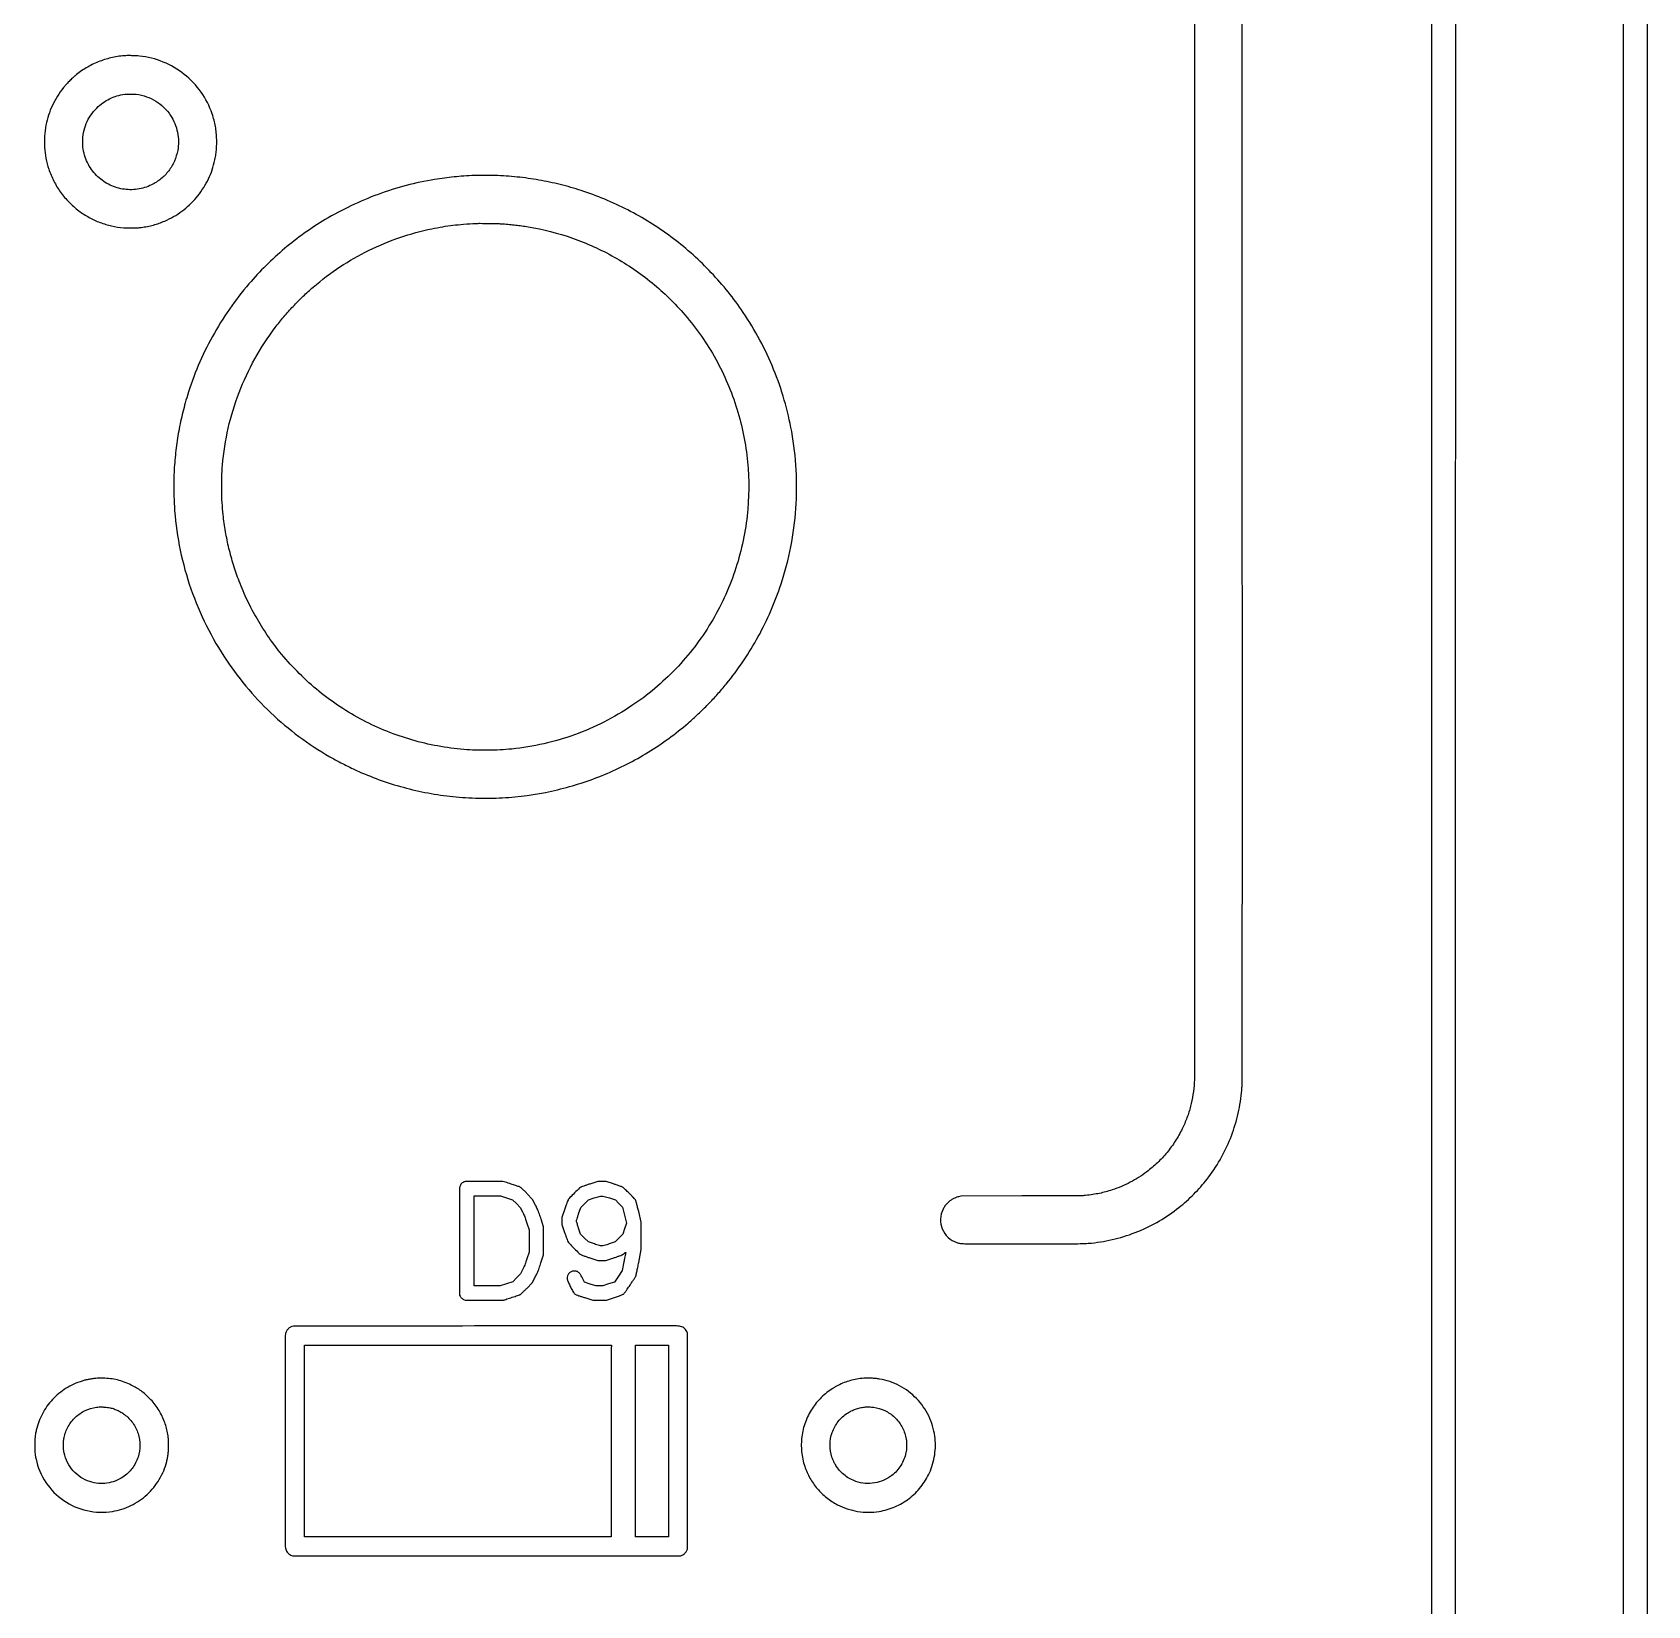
# Model space of a CAD drawing. Extents: x 980 to 25457, y 984 to 49020.
# Drawn here: x 18610 to 25457, y 26352 to 33021 of the extents above; entities that cross this region are included whole.
import ezdxf

# ---------------------------------------------------------------- set-up
doc = ezdxf.new("R2010")
doc.units = 0

msp = doc.modelspace()

# ---------------------------------------------------------------- linework, layer by layer
for points in [[(25352.664188, 38679, -0.000154), (25353.176636, 36563.461695, -0.000001), (25352.040197, 20064.737908)], [(981.025332, 39243.286233, 0.000001), (980.725995, 36638.380945, 0.000022), (980.440705, 32466.957132, 0.000002), (980.203828, 20941, 0.000003), (980.107189, 12237.212398, 0.000012), (980.209361, 6804.802998)], [(1083.221486, 6831.128539, -0.000012), (1083.127559, 12273.089819, -0.000003), (1083.236026, 20942, -0.000002), (1083.488164, 32350.921193, -0.000022), (1083.779877, 36579.793336, -0.000001), (1084.083373, 39239.060792, -0.032823)], [(1895.500479, 7922.608607, -0.000003), (1895.516153, 10549.853821, -0.000001), (1895.574114, 14934.526042, -0.000001), (1895.654924, 19974.475505, -0.000001), (1895.750479, 25038.650259)], [(25455.283853, 8026.2, 0.000006), (25455.447111, 13939.785085, 0.000004), (25455.5, 20957, 0.000003), (25455.451202, 30583.274766, 0.000015), (25455.249846, 35648.33495), (25454.998814, 39248.352686, 0.031567)], [(23535.408067, 33613.242856, -0.000001), (23535.820143, 31108.516747, -0.000002), (23536.214335, 28614.865118, -0.013708), (23535.007902, 28570.619383, -0.023957), (23529.675323, 28518.816106, -0.025732), (23519.476981, 28469.001063, -0.025857), (23504.271921, 28420.718643, -0.024699), (23483.963532, 28373.5, -0.029206), (23454.650903, 28321.579605, -0.02932), (23419.522452, 28273.498836, -0.029366), (23379.069595, 28229.928794, -0.029518), (23333.856944, 28191.478485, -0.020106), (23299.401072, 28167.625674, -0.020945), (23263.59777, 28146.962687, -0.020888), (23226.096648, 28129.318185, -0.019755), (23186.557184, 28114.503051, -0.013328), (23159.890939, 28106.47744, -0.014576), (23133.614927, 28100.143605, -0.013741), (23105.689225, 28095.064618, -0.009631), (23074, 28090.819529, -0.026352), (23063.49887, 28090.175917, -0.000492), (23008.278872, 28089.759708, -0.000869), (22930.296569, 28089.384165, -0.000224), (22804.5, 28089.053363), (22545.5, 28088.488405), (22535.988519, 28085.862308, 0.030484), (22522.733598, 28081.317194, 0.03325), (22510.523708, 28075.301831, 0.033703), (22499.366003, 28067.804971, 0.033151), (22489.251079, 28058.838675, 0.014074), (22483.183112, 28052.339492, 0.024295), (22478.564962, 28046.562425, 0.024591), (22474.566358, 28040.413994, 0.014852), (22470.416389, 28032.776628, 0.108128), (22459.720479, 27991.34169, 0.106851), (22467.231103, 27949.033319, 0.10669), (22491.562597, 27913.556444, 0.107504), (22528.299683, 27891.391302, 0.059663), (22544.428639, 27887.961881, 0.017656), (22569.674958, 27886.571621, 0.004753), (22618.921501, 27886.069351, 0.000183), (22801.38099, 27886.009674, 0.000262), (22963.914772, 27886.101066, 0.002684), (23031.153301, 27886.535044, 0.006545), (23070.445573, 27887.514139, 0.01571), (23099.5, 27889.534395, 0.035735), (23199.465981, 27906.929022, 0.035604), (23296.064204, 27938.394617, 0.035676), (23387.03692, 27983.172268, 0.036212), (23470.241542, 28040.231309, 0.015191), (23502.130549, 28067.303423, 0.013831), (23533.35769, 28097.097801, 0.013949), (23562.597204, 28128.276229, 0.016298), (23588.516172, 28159.5, 0.034728), (23644.420969, 28242.849286, 0.035179), (23687.981066, 28332.783638, 0.035213), (23718.467947, 28427.851205, 0.034945), (23735.408505, 28526.5, 0.005062), (23736.064127, 28533.75836, 0.002205), (23736.794622, 28543.409375, 0.002182), (23737.480846, 28553.671121, 0.002907), (23738.009376, 28563, 0.012612), (23738.590939, 28585.749797, 0.00001), (23738.77217, 29160.441988, 0.000085), (23738.86756, 29915.310979, 0.000023), (23738.76155, 31108, 0.000013), (23738.513769, 32649.908456, 0.000151), (23738.220388, 33251.501919, 0.000046), (23737.890805, 33625.471343, 0.023988)], [(23837.04827, 49018.908979, 0.000001), (21675.802621, 49019.17901, 0.000024)], [(18681.279442, 49019.402857, 0.000005), (13233.5, 49019.49605, 0.000002), (9165.520775, 49019.509787, 0.000004), (5739.221875, 49019.480206)], [(24540, 37344.615933), (24540.017364, 25078.057967, 0.000003), (24540.072189, 18212.977995, 0.000025), (24540.281798, 14996.564512)], [(1792.666637, 28542.695892, 0.000006), (1792.411049, 24569.503036, 0.000003), (1792.195825, 19883.965567, 0.000004), (1792.047621, 15244.749166, 0.000006), (1792, 11426.463451)], [(24642.357022, 15432.357909, 0.00002), (24642.699465, 18970.575659, 0.000004), (24643, 25073.957926), (24643.5, 37344.415852)], [(23728.367996, 45337.206403, 0.000002), (23728.354216, 42876.105371, 0.000002), (23728.361756, 40416.175094, 0.019036)], [(2708.027317, 40429.777448, 0.000002), (2708.046285, 42874.87655, 0.000002), (2708.048936, 45320.157135, 0.014115)], [(23830.974531, 40438.62303, -0.000002), (23830.960256, 42874.830485, -0.000002), (23830.963185, 45310.710508, -0.013332)]]:
    msp.add_lwpolyline(points, format="xyb")
for points in [[(19000.136114, 32921.971523, 0.037641), (18943.503572, 32913.206837, 0.039207), (18889.619627, 32896.114565, 0.039137), (18838.978286, 32870.785992, 0.037234), (18792, 32837.499613, 0.01756), (18780.442026, 32827.239336, 0.008478), (18766.343679, 32813.346316, 0.008484), (18752.677143, 32798.933007, 0.016947), (18742.462824, 32787, 0.029131), (18716.475919, 32750.275049, 0.030216), (18695.280145, 32711.212699, 0.030483), (18679.105946, 32670.218059, 0.03085), (18668.111844, 32627.723577, 0.031505), (18662.047723, 32580.790756, 0.032409), (18662.014367, 32533.913431, 0.032438), (18668.036809, 32487.464092, 0.031684), (18680.042368, 32441.808289, 0.038156), (18701.352335, 32390.9464, 0.037888), (18730.186516, 32343.786736, 0.037832), (18765.852216, 32301.454827, 0.037796), (18807.5, 32264.965633, 0.034964), (18850.808182, 32236.960269, 0.035453), (18897.400461, 32215.408885, 0.035463), (18946.557267, 32200.661003, 0.035027), (18997.508408, 32192.931778, 0.017701), (19013.567765, 32192.206596, 0.007307), (19035.335163, 32192.312975, 0.007177), (19056.802533, 32193.039992, 0.021186), (19071.5, 32194.374828, 0.015645), (19098.004851, 32198.767174, 0.017318), (19123.290593, 32204.691564, 0.017641), (19147.671952, 32212.235129, 0.017631), (19171.465673, 32221.480062, 0.058224), (19244.073474, 32263.261669, 0.057331), (19305.514571, 32320.847455, 0.057358), (19352.250461, 32390.852858, 0.058386), (19381.523032, 32469.234706, 0.015108), (19386.732076, 32493.606206, 0.018975), (19390.009742, 32516.466347, 0.018511), (19391.597122, 32539.966247, 0.013277), (19391.699172, 32566.293177, 0.016446), (19390.061814, 32595.730698, 0.02124), (19386.528421, 32622.563799, 0.021552), (19380.784122, 32648.680599, 0.017804), (19372.491313, 32675.951812, 0.070992), (19325.355092, 32768.162297, 0.071415), (19254.387823, 32843.296446, 0.071241), (19164.981252, 32895.571041, 0.070094), (19064, 32921.020599, 0.017553), (19051.238064, 32921.938757, 0.005458), (19032.01877, 32922.434805, 0.005443), (19012.811677, 32922.511705, 0.017856)], [(19050.677641, 32758.961535, -0.050014), (19094.421782, 32748.630102, -0.055409), (19133.662074, 32730.032776, -0.055647), (19167.723009, 32703.353523, -0.051187), (19196.146998, 32669.114877, -0.050816), (19214.119605, 32635.341687, -0.046557), (19225.553915, 32597.637635, -0.046601), (19229.807251, 32558.505905, -0.051145), (19226.489791, 32520.5, -0.056753), (19212.269328, 32474.9573, -0.058703), (19188.288286, 32434.336887, -0.058865), (19155.59243, 32400.494764, -0.057638), (19115.690264, 32374.925393, -0.077817), (19055.5445, 32356.358799, -0.078557), (18992.805825, 32357.155561, -0.078345), (18933.229936, 32377.286752, -0.076786), (18882.27431, 32414.870561, -0.042196), (18860.908369, 32440.356918, -0.04138), (18843.967133, 32469.229664, -0.041066), (18831.905578, 32500.716429, -0.040209), (18825.047457, 32533.973766, -0.014269), (18824.643992, 32538.232668, -0.005199), (18824.307691, 32544.283837, -0.00515), (18824.076738, 32550.91378, -0.00613), (18824, 32557.172549, -0.047421), (18827.81, 32597.253964, -0.050833), (18839.099613, 32634.931898, -0.050833), (18857.759018, 32669.557189, -0.047421), (18883.406845, 32700.593155, -0.040121), (18909.228638, 32722.573045, -0.042015), (18937.849721, 32739.769052, -0.042059), (18968.913743, 32751.923906, -0.040379), (19002, 32758.9133, -0.025185), (19011.34294, 32759.635201, -0.006441), (19026.5142, 32759.845684, -0.006341), (19041.650493, 32759.66871, -0.026909)], [(20484, 32414.337645, 0.006168), (20438.825442, 32411.853953, 0.008068), (20397.611039, 32408.40885, 0.00828), (20357.413743, 32403.721241, 0.007129), (20315.329927, 32397.49397, 0.024178), (20194.907203, 32371.888342, 0.023373), (20076.123218, 32334.545332, 0.023303), (19960.993068, 32286.149807, 0.023681), (19851.5, 32227.482697, 0.020297), (19763.202042, 32169.655059, 0.019933), (19679.331424, 32104.526154, 0.019907), (19600.80686, 32032.834811, 0.020112), (19528.513044, 31955.361615, 0.026206), (19445.542772, 31848.059663, 0.025604), (19373.556611, 31731.853969, 0.025608), (19313.836321, 31608.918958, 0.026236), (19267.534345, 31481.5, 0.015189), (19245.709236, 31401.303785, 0.015834), (19229.129795, 31321.029221, 0.015787), (19217.624231, 31239.640149, 0.014901), (19211.005662, 31156.103392, 0.010086), (19209.935628, 31119.336368, 0.006135), (19210.081098, 31075.859397, 0.006106), (19211.305199, 31031.883373, 0.009125), (19213.545098, 30993.5, 0.032276), (19237.345973, 30825.901566, 0.032092), (19282.545286, 30662.430985, 0.032078), (19348.31469, 30506.024041, 0.032187), (19433.486303, 30359.5, 0.029475), (19527.662352, 30235.57274, 0.029563), (19635.669237, 30123.710898, 0.029526), (19756.255544, 30025.239099, 0.029229), (19887.995745, 29941.296849, 0.007811), (19910.650171, 29929.118622, 0.003565), (19940.596171, 29913.888474, 0.003557), (19970.634448, 29899.146126, 0.008173), (19993.5, 29888.582213, 0.020019), (20093.48777, 29849.0613, 0.020123), (20196.14515, 29817.739536, 0.020173), (20300.733075, 29794.839111, 0.020363), (20406.5, 29780.52759, 0.01171), (20460.35416, 29776.732467, 0.009522), (20518.180995, 29775.119247, 0.009536), (20575.91853, 29775.709641, 0.011877), (20629.5, 29778.554825, 0.039337), (20836.469961, 29810.987524, 0.039685), (21035.174821, 29875.384041, 0.039717), (21221.061351, 29970.304634, 0.03954), (21389.896613, 30093.547887, 0.011305), (21432.671582, 30131.997793, 0.010638), (21474.559141, 30173.112267, 0.010677), (21514.500653, 30215.807785, 0.011623), (21551.437167, 30259, 0.022634), (21624.201922, 30356.939295, 0.023084), (21687.305662, 30460.430417, 0.023102), (21740.555411, 30569.217281, 0.022753), (21783.839731, 30683, 0.03109), (21825.178962, 30841.035803, 0.031017), (21846.643388, 31003.102547, 0.031008), (21847.896926, 31166.62362, 0.031033), (21828.914373, 31329, 0.026084), (21797.534798, 31462.670231, 0.025934), (21752.359476, 31592.610377, 0.025948), (21694.002998, 31717.105609, 0.026183), (21623.222479, 31834.5, 0.040811), (21488.21473, 32002.651934, 0.040886), (21327.763882, 32146.528498, 0.040901), (21146.095429, 32262.334271, 0.040901), (20948, 32347.021828, 0.017404), (20858.819839, 32373.385031, 0.017745), (20768.593602, 32393.290573, 0.017697), (20676.943936, 32406.792036, 0.017092), (20583.5, 32413.972635, 0.007493), (20563.339992, 32414.527722, 0.002218), (20532.47641, 32414.777886, 0.002106), (20501.891415, 32414.761257, 0.009459)], [(20604, 32209.540282, -0.004713), (20632.822173, 32207.174096, -0.006252), (20658.993269, 32204.446601, -0.006375), (20684.673784, 32201.11281, -0.00524), (20712, 32196.91782, -0.043813), (20899.779577, 32148.89451, -0.043541), (21076.73097, 32068.814986, -0.043496), (21237.307691, 31959.208781, -0.043528), (21376.458594, 31823.5, -0.05155), (21507.029953, 31635.847231, -0.05125), (21596.754949, 31425.092828, -0.051257), (21641.729893, 31200.521785, -0.051592), (21639.933188, 30972, -0.026848), (21620.127182, 30852.78841, -0.027054), (21587.695691, 30736.696093, -0.02705), (21542.912807, 30624.767778, -0.026821), (21486.195607, 30518, -0.02774), (21417.717609, 30417.346706, -0.027126), (21338.037528, 30324.101157, -0.027166), (21248.853333, 30240.159266, -0.02802), (21151.975642, 30167.306699, -0.02988), (21033.257799, 30097.904921, -0.030868), (20908.371229, 30043.987972, -0.030862), (20777.772443, 30005.848518, -0.029842), (20642, 29983.552638, -0.012869), (20593.32576, 29979.779702, -0.010448), (20541.010565, 29978.171626, -0.010431), (20488.566247, 29978.74998, -0.012673), (20439.5, 29981.561232, -0.049827), (20219.127589, 30022.151501, -0.050067), (20011.51654, 30105.500618, -0.05016), (19824.957416, 30228.277869, -0.050389), (19666.897246, 30385.577696, -0.020024), (19612.606808, 30457.428537, -0.019971), (19564.188023, 30533.453589, -0.020022), (19522.104756, 30612.901749, -0.02038), (19486.780284, 30695, -0.016209), (19463.038259, 30763.607675, -0.01615), (19443.759332, 30833.692087, -0.016166), (19429.061095, 30904.806533, -0.016319), (19419.041968, 30976.5, -0.012681), (19414.878289, 31027.883821, -0.010963), (19413.061963, 31081.972652, -0.010965), (19413.618548, 31136.075193, -0.012705), (19416.585252, 31187.5, -0.035304), (19440.736857, 31343.483898, -0.035461), (19486.572739, 31494.279857, -0.035414), (19553.328571, 31637.272221, -0.035004), (19639.824491, 31770, -0.014257), (19675.869858, 31814.936448, -0.012463), (19716.026026, 31859.854701, -0.012462), (19758.373571, 31902.719434, -0.014249), (19801, 31941.488901, -0.031589), (19914.232388, 32026.926239, -0.03155), (20037.372015, 32097.457142, -0.031627), (20168.105994, 32151.784889, -0.032105), (20304, 32188.872571, -0.009244), (20349.77211, 32197.379278, -0.011256), (20392.921846, 32203.581254, -0.010661), (20438.189303, 32208.073844, -0.006988), (20490.5, 32211.406552, -0.014411), (20508.870456, 32211.789226, -0.002112), (20546.120798, 32211.334136, -0.002277), (20583.383918, 32210.551649, -0.011734)], [(20442.396301, 28149.581803, 0.067482), (20435.731526, 28146.4597, 0.057608), (20429.733328, 28141.529922, 0.057375), (20424.995856, 28135.338595, 0.065675), (20422.045031, 28128.5, 0.06799), (20421.437899, 28124.204972, 0.000259), (20421.231398, 28074.287528, 0.000978), (20421.118572, 28006.427005, 0.00025), (20421.205632, 27896.5), (20421.5, 27668.5), (20423.756139, 27664.277804, 0.034064), (20426.704972, 27659.562322, 0.042219), (20430.083593, 27655.642191, 0.043454), (20433.984547, 27652.434287, 0.03989), (20438.490909, 27649.844394), (20444.5, 27647.001578), (20525.071861, 27647.000789, 0.000586), (20568.950952, 27647.051798, 0.003645), (20591.449057, 27647.26834, 0.004306), (20605.451413, 27647.625842, 0.070113), (20610.071861, 27648.438654, -0.000434), (20613.0497, 27649.403266, -0.000026), (20622.011734, 27652.297231, -0.000039), (20632.686126, 27655.742604, -0.000029), (20644.5, 27659.553995, 0.00184), (20656.250455, 27663.391968, 0.002568), (20666.728623, 27666.91691, 0.001552), (20675.52513, 27669.957037, 0.033529), (20678.044247, 27671.030698, 0.069992), (20680.299523, 27672.605875, 0.002809), (20687.594284, 27679.470823, 0.00489), (20696.129608, 27687.754713, 0.003437), (20705.577983, 27697.235357), (20729.567471, 27721.640002), (20742.179727, 27746.070001, 0.004572), (20750.15721, 27761.875346, 0.018007), (20754.626677, 27771.822972, 0.014733), (20758.77476, 27782.951304, 0.002349), (20766.145991, 27805), (20777.5, 27839.5), (20777.5, 27898.5), (20777.5, 27957.5), (20766.614613, 27991, 0.002597), (20759.639929, 28012.091358, 0.014272), (20755.49557, 28023.336339, 0.016771), (20750.994878, 28033.546312, 0.004466), (20743.137091, 28049.5), (20730.544956, 28074.5), (20706.874367, 28099.035616, 0.003023), (20695.898545, 28110.27573, 0.007687), (20687.759181, 28118.261506, 0.008558), (20681.680578, 28123.849656, 0.058621), (20678.351889, 28126.171988, 0.038784), (20673.119643, 28128.474285, 0.003037), (20658.695423, 28133.429791, 0.003611), (20639.704869, 28139.673041, 0.001717), (20615.168454, 28147.450799), (20603.836909, 28151), (20525.168454, 28150.933104, 0.000696), (20485.26691, 28150.843662, 0.003173), (20462.062144, 28150.612106, 0.00271), (20446.551793, 28150.274801, 0.069151)], [(20972.860418, 28139.589347, 0.001463), (20959.344613, 28135.088089, 0.002105), (20947.40909, 28131.018287, 0.001105), (20937.321899, 28127.506274, 0.033519), (20934.860418, 28126.453185, 0.075221), (20929.959766, 28122.943935, 0.001631), (20908.889969, 28102.313685, 0.00247), (20888.65654, 28082.174663, 0.043836), (20882.762072, 28075.107678, 0.055767), (20880.825763, 28071.530611, 0.006111), (20877.420507, 28062.816009, 0.006062), (20873.050066, 28050.774572, 0.002434), (20867.354039, 28034.208504), (20855, 27997.701651), (20855, 27983.036165), (20855, 27968.370679), (20866.517787, 27934.435339, 0.001819), (20871.10742, 27921.072682, 0.002443), (20875.369471, 27908.999756, 0.001681), (20879.027008, 27898.905221, 0.02583), (20880.477265, 27895.5, 0.079011), (20885.413224, 27888.46725, 0.003352), (20906.782836, 27866.708146, 0.003393), (20928.422989, 27845.260137, 0.077704), (20935.509642, 27840.210989, 0.028305), (20938.349844, 27838.985433, 0.0013), (20948.267344, 27835.385798, 0.002159), (20960.073223, 27831.192964, 0.001546), (20973.309554, 27826.602297), (21007.099823, 27815), (21024.000597, 27815), (21040.901372, 27815), (21074.700686, 27826.622233, 0.001415), (21087.907999, 27831.205545, 0.002014), (21099.614921, 27835.358363, 0.001116), (21109.485546, 27838.929517, 0.029761), (21112.052235, 27840.041665, 0.031438), (21113.779689, 27841.056689, 0.011053), (21116.127634, 27842.719474, 0.010923), (21118.635312, 27844.666297, 0.012579), (21120.937687, 27846.633884, -0.008724), (21123.315693, 27848.698034, -0.0399), (21124.805885, 27849.756628, -0.195857), (21125.457295, 27849.855797, -0.430513), (21125.682402, 27849.464452, 0.023958), (21125.306368, 27847.948613, 0.000248), (21123.187751, 27837.208308, 0.000797), (21120.771527, 27824.822985, 0.000518), (21118.016383, 27810.5), (21110.938868, 27773.5), (21094.330954, 27748.793084), (21077.72304, 27724.086167), (21052.950011, 27716.043084), (21028.176983, 27708), (21013.338491, 27708.012371), (20998.5, 27708.024742), (20974.573482, 27715.776466), (20950.646963, 27723.52819), (20941.936452, 27741.069856, 0.00438), (20937.004921, 27750.786596, 0.020048), (20933.869288, 27756.282147, 0.033315), (20931.172934, 27760.017803, 0.036687), (20928.08321, 27763.235279, 0.042676), (20923.00098, 27767.074893, 0.059661), (20917.860575, 27769.510805, 0.058338), (20912.201396, 27770.698138, 0.038607), (20905.553791, 27770.785146, 0.093706), (20893.830312, 27767.779737, 0.103629), (20884.484183, 27760.75788, 0.103389), (20878.72778, 27750.560107, 0.092865), (20877.241217, 27738.5, 0.041585), (20877.96182, 27733.588498, 0.037528), (20879.498908, 27728.68595, 0.016963), (20882.659236, 27721.469318, 0.001972), (20890.33961, 27705.595382, 0.005078), (20899.139396, 27688.043464, 0.03138), (20904.305771, 27679.378099, 0.061574), (20908.811165, 27674.27591, 0.07046), (20914.23736, 27670.691655, 0.028514), (20916.801394, 27669.649506, 0.001032), (20926.80197, 27666.257813, 0.001891), (20938.65152, 27662.316143, 0.001325), (20952.029156, 27657.961527), (20986.273633, 27646.914712), (21014.886816, 27647.207356), (21043.5, 27647.5), (21077.5, 27658.796052, 0.002299), (21094.302264, 27664.464312, 0.008022), (21105.069158, 27668.345846, 0.010841), (21112.27864, 27671.256619, 0.05637), (21116, 27673.377605, 0.065391), (21119.255908, 27676.479918, 0.011668), (21124.389681, 27683.154877, 0.008158), (21131.816376, 27693.646929, 0.001954), (21143.794736, 27711.316497, 0.001546), (21152.819568, 27724.831955, 0.002284), (21160.646123, 27736.749564, 0.001031), (21167.253778, 27746.958003, 0.044463), (21168.449404, 27749.234944, 0.046445), (21169.2376, 27751.766506, 0.00063), (21172.595672, 27767.69714, 0.001781), (21176.39983, 27786.185219, 0.00117), (21180.654668, 27807.5), (21191.5, 27862.5), (21191.480582, 27920.5), (21191.461164, 27978.5), (21180.28202, 28023.189012, 0.001991), (21175.855679, 28040.588855, 0.002911), (21171.808367, 28055.870104, 0.001416), (21168.257406, 28068.82336, 0.051668), (21167.133915, 28071.689012, 0.067396), (21165.432448, 28074.115838, 0.002777), (21158.155046, 28081.902417, 0.004785), (21149.372327, 28091.019279, 0.003373), (21139.332477, 28101.106449, 0.001803), (21124.569123, 28115.635474, 0.012293), (21117.086885, 28122.594851, 0.02474), (21112.241948, 28126.474087, 0.075121), (21108.5, 28128.401899, 0.000872), (21105.201421, 28129.509754, 0.000062), (21096.009375, 28132.577879, 0.000087), (21085.046512, 28136.233428, 0.000066), (21073, 28140.246211), (21042.5, 28150.401521), (21025, 28150.707329), (21007.5, 28151.013136)], [(20620.224456, 28080.89861), (20645.5, 28072.79722), (20661.794055, 28056.64861), (20678.08811, 28040.5), (20687.931519, 28021.5, -0.006836), (20693.83502, 28009.713126, -0.017776), (20697.66204, 28001.029559, -0.014361), (20701.293313, 27991.107569, -0.003215), (20706.887464, 27973.979874), (20716, 27945.459749), (20716, 27897.96014), (20716, 27850.460532), (20706.646243, 27822.480266, -0.003772), (20701.313551, 27806.919706, -0.011146), (20697.333242, 27796.344947, -0.013555), (20693.342481, 27787.147756, -0.008263), (20688.1592, 27776.5), (20679.025913, 27758.5), (20662.762956, 27741.851131), (20646.5, 27725.202261), (20619.868403, 27716.601131), (20593.236806, 27708), (20538.118403, 27708), (20483, 27708), (20483, 27898.5), (20483, 28089), (20538.974456, 28089), (20594.948913, 28089)], [(21055.948135, 28080.542632), (21081.39627, 28072.095793), (21096.662457, 28056.797897), (21111.928643, 28041.5), (21120.142535, 28007.713128), (21128.356426, 27973.926256), (21120.64164, 27950.213128), (21112.926854, 27926.5), (21096.805271, 27910.33059), (21080.683689, 27894.161179), (21055.591845, 27885.571183, -0.00857), (21033.980881, 27878.584256, -0.073961), (21023.987105, 27877.095236, -0.074053), (21013.997091, 27878.580389, -0.008602), (20992.418376, 27885.555123), (20967.336751, 27894.141368), (20950.798379, 27910.820684), (20934.260007, 27927.5), (20925.630003, 27952.716017, -0.003317), (20921.639837, 27964.632342, -0.009049), (20919.02631, 27973.129824, -0.011068), (20917.407011, 27979.262565, -0.059072), (20917, 27982.695563, -0.058809), (20917.406949, 27986.143501, -0.009855), (20919.08688, 27992.596608, -0.008432), (20921.747165, 28001.470928, -0.00323), (20925.734319, 28013.724909), (20934.468638, 28039.990725), (20950.744821, 28056.244484), (20967.021004, 28072.498242), (20991.760502, 28080.647518, -0.008876), (21013.484867, 28087.378554, -0.071205), (21023.826115, 28088.841517, -0.071024), (21034.172264, 28087.347166, -0.008807)], [(19716.769149, 27536.916412, 0.080768), (19704.955945, 27533.175585, 0.078329), (19694.795657, 27525.857458, 0.077202), (19687.265068, 27515.661619, 0.075105), (19683.093268, 27503.566341, 0.045563), (19681.949602, 27491.052979, 0.000019), (19681.930823, 27050.012697, 0.000018), (19681.944702, 26608.952768, 0.045714), (19683.088283, 26596.480255, 0.059038), (19685.97934, 26587.158519, 0.058885), (19690.970599, 26578.761659, 0.058972), (19697.773747, 26571.770199, 0.059548), (19706, 26566.586541), (19712.5, 26563.5), (20535.521027, 26563.5), (21358.542055, 26563.5), (21365.110486, 26566.733628, 0.046594), (21370.977703, 26570.335605, 0.037455), (21376.554396, 26575.212799, 0.03752), (21381.330293, 26580.856175, 0.047307), (21384.804113, 26586.747356), (21387.5, 26592.5), (21387.5, 27050), (21387.5, 27507.5), (21384.325604, 27514.200712, 0.063006), (21378.939603, 27522.635798, 0.062449), (21371.608236, 27529.492433, 0.061768), (21362.732201, 27534.385744, 0.059282), (21352.806042, 27537.047924, 0.035933), (21340.807307, 27537.910565, 0.000004), (20534.751431, 27537.852231, 0.000004), (19728.626269, 27537.781045, 0.036364)], [(21064.635924, 27451.360429, 0.033658), (21064.374808, 27447.578104, 0.000018), (21064.186803, 27330.184106, 0.000243), (21064.045763, 27199.579352, 0.000148), (21064, 27045.360429), (21064, 26644), (20414, 26644), (19764, 26644), (19764, 27050), (19764, 27456), (20414.635924, 27456), (21065.271848, 27456)], [(18884.5, 27316.412646, 0.009732), (18866.914346, 27314.32124, 0.011481), (18850.371834, 27311.63812, 0.012302), (18835.134387, 27308.416486, 0.016407), (18821.486855, 27304.701443, 0.06517), (18753.566945, 27273.655399, 0.065499), (18696.055141, 27226.216915, 0.065643), (18652.870676, 27165.621496, 0.065957), (18626.954087, 27096, 0.010987), (18623.66173, 27079.977318, 0.019764), (18621.774258, 27066.695452, 0.017858), (18620.832658, 27052.433903, 0.007284), (18620.528563, 27033, 0.00581), (18620.72721, 27014.156413, 0.017632), (18621.462721, 27001.361299, 0.019767), (18623.045905, 26989.456249, 0.008944), (18626.012413, 26974, 0.095587), (18667.776733, 26874.693751, 0.095736), (18743.469682, 26798.116396, 0.095642), (18842.312567, 26755.201823, 0.095183), (18950.201947, 26752.059949, 0.073562), (19028.486852, 26776.924629, 0.072705), (19096.569597, 26823.457983, 0.072604), (19148.558524, 26887.599255, 0.073026), (19179.916419, 26963.802012, 0.013769), (19183.724923, 26981.071826, 0.018131), (19186.187235, 26997.012059, 0.017527), (19187.542357, 27013.510663, 0.011623), (19187.991795, 27032.506128, 0.020934), (19186.865649, 27059.657999, 0.023913), (19183.466824, 27085.428542, 0.024454), (19177.714801, 27110.23534, 0.024059), (19169.542835, 27134.5, 0.022811), (19157.490533, 27161.591997, 0.026902), (19143.596894, 27185.971814, 0.026913), (19127.171148, 27208.71047, 0.022864), (19107.525018, 27230.880422, 0.02082), (19089.754791, 27247.7136, 0.022169), (19071.002077, 27262.642679, 0.022171), (19051.002682, 27275.851506, 0.020832), (19029.5, 27287.534403, 0.025222), (19000.147177, 27300.139218, 0.029696), (18971.214259, 27308.956388, 0.029676), (18941.423632, 27314.288021, 0.025126), (18909.5, 27316.446736, 0.002042), (18901.165507, 27316.556689, 0.002618), (18893.49375, 27316.586393, 0.002017), (18887.064376, 27316.551693, 0.022373)], [(22134.5, 27316.332129, 0.021141), (22104.776218, 27312.597105, 0.025893), (22077.45189, 27306.514013, 0.026316), (22051.275117, 27297.739047, 0.023173), (22025, 27285.929457, 0.005611), (22019.172868, 27282.896061, 0.004204), (22012.821875, 27279.429864, 0.00425), (22006.897251, 27276.065146, 0.009702), (22002.5, 27273.402936, 0.028657), (21977.959677, 27255.842578, 0.024993), (21954.386793, 27234.815682, 0.025033), (21933.070142, 27211.581789, 0.029032), (21915.288184, 27187.411682, 0.056174), (21886.794402, 27130.475403, 0.05639), (21871.734388, 27068.69845, 0.056302), (21870.844848, 27005.029245, 0.05567), (21884.152976, 26942.511832, 0.048225), (21906.150898, 26892.898318, 0.048223), (21937.245613, 26848.416706, 0.047971), (21976.454539, 26810.513171, 0.046722), (22022.5, 26780.396438, 0.042252), (22063.821907, 26762.85769, 0.039577), (22108.41569, 26752.047295, 0.03937), (22154.392579, 26748.360361, 0.040783), (22199.828808, 26752.012179, 0.062134), (22266.340154, 26771.558201, 0.061016), (22326.45674, 26806.928437, 0.060977), (22376.291929, 26855.786895, 0.061905), (22412.575403, 26914.988161, 0.035791), (22426.27858, 26951.994788, 0.03415), (22434.823658, 26991.160691, 0.034161), (22437.955937, 27031.112102, 0.035872), (22435.522402, 27070.460493, 0.07982), (22409.588611, 27156.491676, 0.079343), (22357.976047, 27230.268892, 0.079408), (22285.995817, 27284.256058, 0.080146), (22201, 27312.903325, 0.015527), (22184.385943, 27315.144462, 0.01288), (22166.59483, 27316.521999, 0.013168), (22149.365449, 27316.955949, 0.020396)], [(18935.265477, 27192.040497, -0.027967), (18952.722289, 27187.578652, -0.027533), (18969.666011, 27181.177634, -0.027527), (18985.807358, 27172.95202, -0.027926), (19000.866852, 27163.038673, -0.078577), (19036.150663, 27127.082116, -0.077961), (19058.73438, 27081.89993, -0.077896), (19066.409707, 27031.938469, -0.078248), (19058.407718, 26982.106784, -0.04181), (19047.899589, 26957.181133, -0.042009), (19033.405158, 26934.393087, -0.041935), (19015.278868, 26914.312769, -0.041355), (18993.976186, 26897.435155, -0.055776), (18961.533386, 26880.713142, -0.057054), (18926.442638, 26871.734478, -0.056838), (18890.1089, 26870.900183, -0.054589), (18854, 26878.207243, -0.067217), (18815.786844, 26896.335979, -0.066101), (18783.507518, 26924.036627, -0.065412), (18759.306401, 26959.49194, -0.063481), (18744.783185, 27000.352237, -0.015966), (18743.610479, 27006.696273, -0.020535), (18742.960632, 27012.591202, -0.013846), (18742.653059, 27020.08148, -0.003337), (18742.570168, 27032.5, -0.003337), (18742.653079, 27044.924412, -0.013864), (18742.960859, 27052.413701, -0.020557), (18743.611562, 27058.310282, -0.015921), (18744.786567, 27064.664361, -0.073107), (18762.66453, 27112.067726, -0.077666), (18793.158414, 27151.226947, -0.078047), (18834.002288, 27179.072035, -0.074868), (18882, 27193.559058, -0.02886), (18893.629655, 27194.561356, -0.014194), (18908.485431, 27194.559629, -0.014201), (18923.40301, 27193.709873, -0.02726)], [(22175.198784, 27193.506967, -0.077295), (22223.223925, 27179.403627, -0.078646), (22264.378967, 27151.435532, -0.077885), (22295.192304, 27111.854307, -0.073703), (22313.14401, 27064, -0.014821), (22314.33634, 27057.525117, -0.020236), (22314.99931, 27051.63056, -0.014222), (22315.314624, 27044.317707, -0.003662), (22315.401181, 27032.5, -0.003657), (22315.314681, 27020.674443, -0.014254), (22314.999269, 27013.366812, -0.020294), (22314.335489, 27007.476927, -0.014813), (22313.140604, 27001, -0.041513), (22304.583884, 26972.843961, -0.043941), (22291.615503, 26947.048566, -0.044358), (22274.468772, 26924.129936, -0.043956), (22253.5, 26904.51848, -0.062665), (22219.05956, 26883.923367, -0.062277), (22180.518769, 26872.448219, -0.062123), (22140.251202, 26870.800282, -0.061801), (22100.737787, 26879.083151, -0.042335), (22077.076823, 26889.499226, -0.039031), (22054.81651, 26903.99879, -0.039012), (22035.069696, 26921.789688, -0.042192), (22018.888272, 26942, -0.022294), (22013.834807, 26950.31269, -0.010827), (22008.093127, 26961.341721, -0.010802), (22002.869264, 26972.53266, -0.023956), (21999.49006, 26981.31724, -0.082418), (21991.292777, 27033.827706, -0.082355), (22000.49322, 27086.185926, -0.08217), (22026.132366, 27132.867496, -0.081532), (22065.5, 27168.948444, -0.032149), (22081.491718, 27177.996348, -0.027897), (22099.276488, 27185.407439, -0.027326), (22118.175396, 27190.932262, -0.027607), (22137.5, 27194.340504, -0.026467), (22144.806242, 27194.82673, -0.008909), (22155.489778, 27194.780909, -0.009147), (22166.503647, 27194.335701, -0.018166)]]:
    msp.add_lwpolyline(points, format="xyb", close=True)
msp.add_lwpolyline([(21307, 27050), (21307, 26644), (21237.002435, 26644), (21167.004869, 26644), (21166.752435, 27050.000004), (21166.5, 27456.000009), (21236.75, 27456.000004), (21307, 27456)], close=True)

doc.saveas('drawing.dxf')
